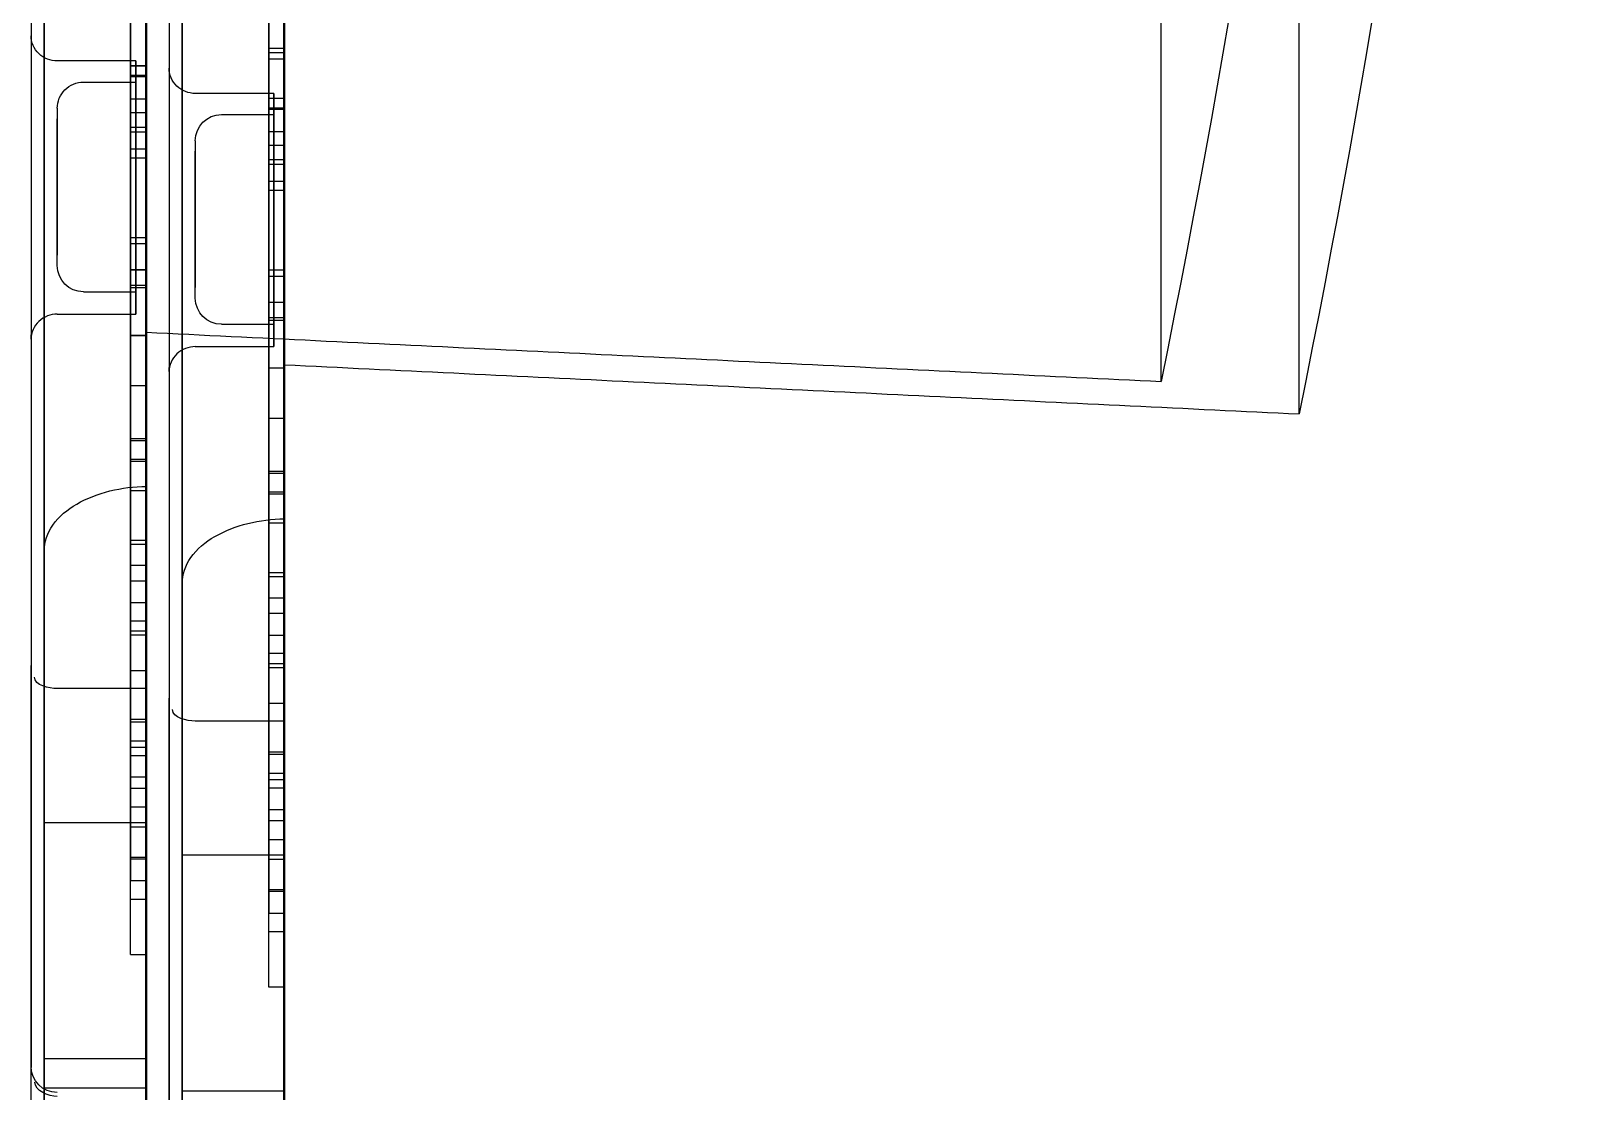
# Model space of a CAD drawing. Header units: millimetres. Extents: x -69706 to 52883, y -6882 to 68885.
# Drawn here: x 7033.7 to 7093, y 26187.5 to 26228 of the extents above; entities that cross this region are included whole.
import ezdxf

# ---------------------------------------------------------------- set-up
doc = ezdxf.new("R2010")
doc.units = ezdxf.units.MM
doc.layers.add('ac-SB', color=7, linetype='Continuous', lineweight=13)

# ---------------------------------------------------------------- blocks, each defined once
blk = doc.blocks.new('A$C15852BBE')
at = {"layer": 'ac-SB', "lineweight": -3}
for p, q in [((6135.932, 868.938), (6135.932, 1117.073)), ((6135.932, 1117.073), (6135.932, 869.011)), ((6141.199, 867.699), (6141.199, 1115.834)), ((6141.199, 1115.834), (6141.199, 867.772)), ((6139.81, 969.569), (6139.81, 1113.075)), ((6145.077, 968.33), (6145.077, 1111.836)), ((6139.81, 998.626), (6139.81, 1095.725)), ((6145.077, 997.387), (6145.077, 1094.486)), ((6135.91, 1039.693), (6135.91, 996.16)), ((6135.91, 1003.872), (6135.91, 1039.338)), ((6139.81, 998.626), (6139.81, 1039.693)), ((6140.31, 1038.472), (6140.31, 1002.995)), ((6141.177, 1038.454), (6141.177, 994.921)), ((6145.077, 997.387), (6145.077, 1038.454)), ((6141.177, 1002.633), (6141.177, 1038.099)), ((6145.577, 1037.233), (6145.577, 1001.756)), ((6145.577, 1026.074), (6145.577, 1017.04)), ((6135.91, 1022.235), (6135.91, 929.134)), ((6141.177, 1020.996), (6141.177, 927.895)), ((6135.91, 932.502), (6135.91, 1019.104)), ((6139.81, 1019.104), (6139.81, 932.502)), ((6135.91, 961.702), (6135.91, 1017.994)), ((6135.91, 1017.994), (6139.81, 1017.994)), ((6135.91, 1017.994), (6135.91, 1008.994)), ((6139.81, 1017.994), (6139.81, 961.702)), ((6139.81, 1008.994), (6139.81, 1017.994)), ((6140.31, 932.05), (6140.31, 1018.319)), ((6141.177, 1017.865), (6141.177, 1018.36)), ((6145.077, 1018.36), (6145.077, 1017.865)), ((6141.177, 931.263), (6141.177, 1017.865)), ((6145.077, 1017.865), (6141.177, 1017.865)), ((6145.077, 1017.865), (6145.077, 931.263)), ((6145.577, 930.811), (6145.577, 1017.08)), ((6141.177, 960.463), (6141.177, 1016.755)), ((6141.177, 1016.755), (6145.077, 1016.755)), ((6141.177, 1016.755), (6141.177, 1007.755)), ((6145.077, 1016.755), (6145.077, 960.463)), ((6145.077, 1007.755), (6145.077, 1016.755)), ((6135.91, 1014.021), (6135.91, 1005.137)), ((6135.91, 1014.021), (6136.51, 1014.021)), ((6136.51, 1014.021), (6136.51, 1005.137)), ((6141.177, 1012.783), (6141.777, 1012.783)), ((6141.177, 1012.782), (6141.177, 1003.898)), ((6141.777, 1012.782), (6141.777, 1003.898)), ((6135.91, 1011.916), (6135.91, 1009.153)), ((6135.91, 1011.916), (6136.51, 1011.916)), ((6136.51, 1011.916), (6136.51, 1009.153)), ((6136.51, 1011.195), (6135.91, 1011.195)), ((6135.91, 1011.195), (6135.91, 1009.153)), ((6136.51, 1009.153), (6136.51, 1011.195)), ((6135.91, 1007.243), (6135.91, 1010.378)), ((6135.91, 1010.378), (6136.51, 1010.378)), ((6135.91, 1010.378), (6135.91, 1006.423)), ((6135.91, 1008.397), (6135.91, 1010.31)), ((6135.91, 1010.31), (6136.51, 1010.31)), ((6135.91, 1010.31), (6135.91, 1003.201)), ((6136.51, 1007.243), (6136.51, 1010.378)), ((6136.51, 1010.378), (6136.51, 1006.423)), ((6136.51, 1008.392), (6136.51, 1010.31)), ((6136.51, 1010.31), (6136.51, 1003.201)), ((6141.177, 1010.678), (6141.777, 1010.678)), ((6141.177, 1010.677), (6141.177, 1007.914)), ((6141.777, 1010.677), (6141.777, 1007.914)), ((6141.777, 1009.956), (6141.177, 1009.956)), ((6141.177, 1009.956), (6141.177, 1007.914)), ((6141.777, 1007.914), (6141.777, 1009.956)), ((6135.91, 1009.153), (6136.51, 1009.153)), ((6141.177, 1006.004), (6141.177, 1009.14)), ((6141.177, 1009.14), (6141.777, 1009.14)), ((6141.177, 1009.14), (6141.177, 1005.185)), ((6141.777, 1006.004), (6141.777, 1009.14)), ((6141.777, 1009.14), (6141.777, 1005.185)), ((6135.91, 983.288), (6135.91, 1008.999)), ((6135.91, 1008.994), (6139.81, 1008.994)), ((6139.81, 952.702), (6139.81, 1008.994)), ((6141.177, 1007.158), (6141.177, 1009.071)), ((6141.177, 1009.071), (6141.777, 1009.071)), ((6141.177, 1009.071), (6141.177, 1001.962)), ((6141.777, 1007.153), (6141.777, 1009.071)), ((6141.777, 1009.071), (6141.777, 1001.962)), ((6135.91, 1006.14), (6135.91, 1008.397)), ((6135.91, 1008.397), (6136.51, 1008.397)), ((6136.51, 1006.125), (6136.51, 1008.392)), ((6141.177, 1007.914), (6141.777, 1007.914)), ((6135.91, 1005.873), (6135.91, 1007.67)), ((6136.51, 1007.67), (6135.91, 1007.67)), ((6136.51, 1005.873), (6136.51, 1007.67)), ((6141.177, 982.049), (6141.177, 1007.76)), ((6141.177, 1007.755), (6145.077, 1007.755)), ((6145.077, 951.463), (6145.077, 1007.755)), ((6136.51, 1007.244), (6135.91, 1007.244)), ((6141.177, 1004.901), (6141.177, 1007.158)), ((6141.177, 1007.158), (6141.777, 1007.158)), ((6141.777, 1004.886), (6141.777, 1007.153)), ((6136.51, 1006.423), (6135.91, 1006.423)), ((6135.91, 998.207), (6135.91, 1006.131)), ((6136.51, 998.207), (6136.51, 1006.131)), ((6141.177, 1004.635), (6141.177, 1006.431)), ((6141.777, 1006.431), (6141.177, 1006.431)), ((6141.777, 1004.635), (6141.777, 1006.431)), ((6135.91, 1006.119), (6136.51, 1006.119)), ((6135.91, 1006.118), (6136.51, 1006.118)), ((6135.91, 1005.873), (6136.51, 1005.873)), ((6141.777, 1006.005), (6141.177, 1006.005)), ((6136.51, 1005.137), (6135.91, 1005.137)), ((6135.91, 1005.056), (6135.91, 1001.776)), ((6135.91, 1005.055), (6136.51, 1005.055)), ((6136.51, 1005.056), (6136.51, 1001.776)), ((6141.777, 1005.185), (6141.177, 1005.185)), ((6141.177, 996.968), (6141.177, 1004.892)), ((6141.177, 1004.88), (6141.777, 1004.88)), ((6141.177, 1004.879), (6141.777, 1004.879)), ((6141.177, 1004.635), (6141.777, 1004.635)), ((6141.777, 996.968), (6141.777, 1004.893)), ((6135.91, 1000.594), (6135.91, 1003.877)), ((6135.91, 1003.777), (6135.91, 1003.872)), ((6135.91, 1003.872), (6139.31, 1003.872)), ((6135.91, 1000.138), (6135.91, 1003.777)), ((6136.51, 1000.594), (6136.51, 1003.877)), ((6141.777, 1003.898), (6141.177, 1003.898)), ((6141.177, 1003.817), (6141.177, 1000.537)), ((6141.177, 1003.816), (6141.777, 1003.816)), ((6141.777, 1003.817), (6141.777, 1000.537)), ((6135.91, 1003.201), (6135.91, 1001.288)), ((6135.91, 1003.201), (6136.51, 1003.201)), ((6136.51, 1003.201), (6136.51, 1001.283)), ((6140.31, 1001.746), (6140.31, 1002.995)), ((6141.177, 999.355), (6141.177, 1002.639)), ((6141.177, 1002.538), (6141.177, 1002.633)), ((6141.177, 1002.633), (6144.577, 1002.633)), ((6141.777, 999.355), (6141.777, 1002.639)), ((6141.177, 998.899), (6141.177, 1002.538)), ((6135.91, 1001.288), (6135.91, 1001.852)), ((6136.51, 1001.825), (6135.91, 1001.825)), ((6135.91, 1001.685), (6135.91, 996.329)), ((6135.91, 1001.685), (6136.51, 1001.685)), ((6135.91, 999.772), (6135.91, 1001.685)), ((6136.51, 1001.283), (6136.51, 1001.868)), ((6136.51, 1001.685), (6136.51, 996.329)), ((6136.51, 999.767), (6136.51, 1001.685)), ((6140.31, 1000.006), (6140.31, 1001.746)), ((6141.177, 1001.962), (6141.177, 1000.049)), ((6141.177, 1001.962), (6141.777, 1001.962)), ((6141.777, 1001.962), (6141.777, 1000.044)), ((6145.577, 1000.507), (6145.577, 1001.756)), ((6136.51, 1001.288), (6135.91, 1001.288)), ((6136.51, 1000.595), (6135.91, 1000.595)), ((6141.177, 1000.049), (6141.177, 1000.613)), ((6141.777, 1000.586), (6141.177, 1000.586)), ((6141.177, 1000.447), (6141.177, 995.09)), ((6141.177, 1000.447), (6141.777, 1000.447)), ((6141.177, 998.533), (6141.177, 1000.447)), ((6141.777, 1000.044), (6141.777, 1000.629)), ((6141.777, 1000.447), (6141.777, 995.09)), ((6141.777, 998.528), (6141.777, 1000.447)), ((6145.577, 998.767), (6145.577, 1000.507)), ((6135.91, 971.545), (6135.91, 1000.138)), ((6135.91, 999.772), (6136.51, 999.772)), ((6135.91, 999.204), (6135.91, 999.772)), ((6136.51, 999.195), (6136.51, 999.767)), ((6140.31, 990.545), (6140.31, 1000.006)), ((6141.777, 1000.049), (6141.177, 1000.049)), ((6135.91, 995.154), (6135.91, 999.195)), ((6135.91, 999.182), (6136.51, 999.182)), ((6136.51, 995.154), (6136.51, 999.195)), ((6141.777, 999.356), (6141.177, 999.356)), ((6141.177, 970.306), (6141.177, 998.899)), ((6141.177, 998.533), (6141.777, 998.533)), ((6141.177, 997.965), (6141.177, 998.533)), ((6141.777, 997.957), (6141.777, 998.528)), ((6145.577, 989.306), (6145.577, 998.767)), ((6135.91, 998.375), (6135.91, 996.074)), ((6135.91, 998.374), (6136.51, 998.374)), ((6136.51, 998.207), (6135.91, 998.207)), ((6135.91, 994.416), (6135.91, 997.965)), ((6136.51, 998.375), (6136.51, 996.074)), ((6136.51, 994.416), (6136.51, 997.965)), ((6141.177, 993.915), (6141.177, 997.957)), ((6141.177, 997.943), (6141.777, 997.943)), ((6141.777, 993.915), (6141.777, 997.957)), ((6141.177, 997.136), (6141.177, 994.835)), ((6141.177, 997.136), (6141.777, 997.136)), ((6141.777, 996.968), (6141.177, 996.968)), ((6141.177, 993.177), (6141.177, 996.726)), ((6141.777, 997.136), (6141.777, 994.835)), ((6141.777, 993.177), (6141.777, 996.726)), ((6135.91, 996.329), (6136.51, 996.329)), ((6135.91, 996.329), (6135.91, 994.416)), ((6135.91, 996.16), (6135.91, 990.282)), ((6135.91, 996.074), (6135.91, 992.33)), ((6136.51, 996.329), (6136.51, 994.416)), ((6136.51, 996.074), (6136.51, 992.33)), ((6135.91, 990.595), (6135.91, 995.22)), ((6135.91, 995.214), (6136.51, 995.214)), ((6135.91, 995.141), (6136.51, 995.141)), ((6136.51, 990.595), (6136.51, 995.22)), ((6141.177, 995.09), (6141.777, 995.09)), ((6141.177, 995.09), (6141.177, 993.177)), ((6141.177, 994.921), (6141.177, 989.043)), ((6141.777, 995.09), (6141.777, 993.177)), ((6136.51, 994.416), (6135.91, 994.416)), ((6135.91, 994.353), (6135.91, 992.335)), ((6135.91, 994.353), (6136.51, 994.353)), ((6136.51, 994.353), (6136.51, 992.335)), ((6141.177, 994.835), (6141.177, 991.092)), ((6141.777, 994.835), (6141.777, 991.092)), ((6135.91, 990.417), (6135.91, 993.966)), ((6136.51, 990.417), (6136.51, 993.966)), ((6141.177, 989.356), (6141.177, 993.981)), ((6141.177, 993.975), (6141.777, 993.975)), ((6141.177, 993.902), (6141.777, 993.902)), ((6141.777, 989.356), (6141.777, 993.981)), ((6141.777, 993.177), (6141.177, 993.177)), ((6141.177, 993.114), (6141.177, 991.096)), ((6141.177, 993.114), (6141.777, 993.114)), ((6141.777, 993.114), (6141.777, 991.096)), ((6141.177, 989.178), (6141.177, 992.727)), ((6141.777, 989.178), (6141.777, 992.727)), ((6097.192, 992.158), (6097.19, 864.093)), ((6135.91, 992.335), (6135.91, 988.591)), ((6135.91, 992.33), (6135.91, 990.417)), ((6135.91, 992.33), (6136.51, 992.33)), ((6136.51, 992.335), (6136.51, 988.591)), ((6136.51, 992.33), (6136.51, 990.417)), ((6102.459, 990.919), (6102.457, 862.854)), ((6141.177, 991.096), (6141.177, 987.352)), ((6141.177, 991.092), (6141.177, 989.178)), ((6141.177, 991.092), (6141.777, 991.092)), ((6141.777, 991.096), (6141.777, 987.352)), ((6141.777, 991.092), (6141.777, 989.178)), ((6135.91, 986.678), (6135.91, 990.595)), ((6135.91, 990.417), (6136.51, 990.417)), ((6135.91, 990.412), (6136.51, 990.412)), ((6135.91, 988.499), (6135.91, 990.412)), ((6135.91, 990.412), (6135.91, 983.298)), ((6135.91, 990.282), (6135.91, 970.08)), ((6136.51, 986.678), (6136.51, 990.595)), ((6136.51, 990.412), (6136.51, 983.303)), ((6136.51, 988.494), (6136.51, 990.412)), ((6140.31, 990.545), (6140.31, 990.384)), ((6140.31, 979.093), (6140.31, 990.384)), ((6136.31, 989.385), (6136.31, 989.591)), ((6136.31, 989.591), (6136.31, 979.936)), ((6139.31, 989.591), (6136.31, 989.591)), ((6136.31, 980.713), (6136.31, 989.385)), ((6141.177, 985.439), (6141.177, 989.356)), ((6141.177, 989.178), (6141.777, 989.178)), ((6141.177, 989.173), (6141.777, 989.173)), ((6141.177, 987.26), (6141.177, 989.173)), ((6141.177, 989.173), (6141.177, 982.059)), ((6141.177, 989.043), (6141.177, 968.841)), ((6141.777, 985.439), (6141.777, 989.356)), ((6141.777, 989.173), (6141.777, 982.064)), ((6141.777, 987.255), (6141.777, 989.173)), ((6145.577, 989.306), (6145.577, 989.145)), ((6145.577, 977.854), (6145.577, 989.145)), ((6135.91, 988.591), (6135.91, 986.678)), ((6135.91, 988.591), (6136.51, 988.591)), ((6135.91, 988.499), (6136.51, 988.499)), ((6135.91, 987.93), (6135.91, 988.499)), ((6138.31, 988.74), (6136.31, 988.74)), ((6136.31, 988.74), (6136.31, 981.276)), ((6136.51, 988.591), (6136.51, 986.678)), ((6136.51, 987.915), (6136.51, 988.494)), ((6141.577, 988.146), (6141.577, 988.352)), ((6141.577, 988.352), (6141.577, 978.697)), ((6144.577, 988.352), (6141.577, 988.352)), ((6135.91, 980.11), (6135.91, 987.926)), ((6135.91, 987.914), (6136.51, 987.914)), ((6135.91, 987.907), (6136.51, 987.907)), ((6136.31, 980.74), (6136.31, 988.204)), ((6136.51, 980.11), (6136.51, 987.926)), ((6141.577, 979.474), (6141.577, 988.146)), ((6139.31, 987.74), (6139.31, 982.142)), ((6139.31, 981.74), (6139.31, 987.338)), ((6141.177, 987.352), (6141.177, 985.439)), ((6141.177, 987.352), (6141.777, 987.352)), ((6141.177, 987.26), (6141.777, 987.26)), ((6141.177, 986.691), (6141.177, 987.26)), ((6143.577, 987.501), (6141.577, 987.501)), ((6141.577, 987.501), (6141.577, 980.037)), ((6141.777, 987.352), (6141.777, 985.439)), ((6141.777, 986.676), (6141.777, 987.255)), ((6135.91, 986.914), (6135.91, 983.635)), ((6135.91, 986.913), (6136.51, 986.913)), ((6135.91, 986.678), (6136.51, 986.678)), ((6136.51, 986.914), (6136.51, 983.635)), ((6141.177, 978.871), (6141.177, 986.687)), ((6141.177, 986.675), (6141.777, 986.675)), ((6141.177, 986.668), (6141.777, 986.668)), ((6141.577, 979.501), (6141.577, 986.965)), ((6141.777, 978.871), (6141.777, 986.687)), ((6144.577, 986.501), (6144.577, 980.903)), ((6144.577, 980.501), (6144.577, 986.099)), ((6135.91, 982.452), (6135.91, 985.736)), ((6136.51, 982.452), (6136.51, 985.736)), ((6141.177, 985.675), (6141.177, 982.396)), ((6141.177, 985.674), (6141.777, 985.674)), ((6141.177, 985.439), (6141.777, 985.439)), ((6141.777, 985.675), (6141.777, 982.396)), ((6141.177, 981.213), (6141.177, 984.497)), ((6141.777, 981.213), (6141.777, 984.497)), ((6135.91, 981.385), (6135.91, 983.646)), ((6136.51, 983.63), (6135.91, 983.63)), ((6136.51, 981.385), (6136.51, 983.653)), ((6135.91, 983.303), (6135.91, 981.39)), ((6135.91, 983.298), (6136.51, 983.298)), ((6135.91, 983.283), (6135.91, 981.369)), ((6136.51, 983.303), (6136.51, 981.385)), ((6135.91, 976.574), (6135.91, 982.646)), ((6135.91, 982.645), (6136.51, 982.645)), ((6136.51, 982.453), (6135.91, 982.453)), ((6136.51, 976.574), (6136.51, 982.646)), ((6141.177, 980.146), (6141.177, 982.408)), ((6141.777, 980.146), (6141.777, 982.414)), ((6135.91, 981.914), (6135.91, 980.117)), ((6135.91, 981.914), (6136.51, 981.914)), ((6136.51, 981.914), (6136.51, 980.117)), ((6141.777, 982.391), (6141.177, 982.391)), ((6141.177, 982.064), (6141.177, 980.151)), ((6141.177, 982.059), (6141.777, 982.059)), ((6141.177, 982.044), (6141.177, 980.13)), ((6141.777, 982.064), (6141.777, 980.146)), ((6136.51, 981.385), (6135.91, 981.385)), ((6135.91, 969.743), (6135.91, 981.375)), ((6141.177, 975.335), (6141.177, 981.407)), ((6141.177, 981.406), (6141.777, 981.406)), ((6141.777, 975.335), (6141.777, 981.407)), ((6138.31, 980.74), (6136.31, 980.74)), ((6136.31, 980.092), (6136.31, 980.713)), ((6141.777, 981.215), (6141.177, 981.215)), ((6141.177, 980.675), (6141.177, 978.878)), ((6141.177, 980.675), (6141.777, 980.675)), ((6141.777, 980.675), (6141.777, 978.878)), ((6135.91, 980.545), (6135.91, 978.22)), ((6135.91, 980.544), (6136.51, 980.544)), ((6135.91, 980.492), (6136.51, 980.492)), ((6135.91, 980.488), (6135.91, 975.115)), ((6136.51, 980.117), (6135.91, 980.117)), ((6136.51, 980.111), (6135.91, 980.111)), ((6136.31, 979.936), (6136.31, 980.092)), ((6136.51, 980.545), (6136.51, 978.22)), ((6136.51, 980.488), (6136.51, 975.115)), ((6141.777, 980.146), (6141.177, 980.146)), ((6141.177, 968.504), (6141.177, 980.136)), ((6136.31, 979.936), (6139.31, 979.936)), ((6143.577, 979.501), (6141.577, 979.501)), ((6141.577, 978.854), (6141.577, 979.474)), ((6140.31, 979.093), (6140.31, 978.971)), ((6140.31, 971.648), (6140.31, 978.971)), ((6141.177, 979.306), (6141.177, 976.981)), ((6141.177, 979.305), (6141.777, 979.305)), ((6141.177, 979.253), (6141.777, 979.253)), ((6141.177, 979.249), (6141.177, 973.876)), ((6141.777, 978.878), (6141.177, 978.878)), ((6141.777, 978.873), (6141.177, 978.873)), ((6141.577, 978.697), (6141.577, 978.854)), ((6141.777, 979.306), (6141.777, 976.981)), ((6141.777, 979.249), (6141.777, 973.876)), ((6136.51, 978.619), (6135.91, 978.619)), ((6135.91, 978.389), (6136.51, 978.389)), ((6135.91, 975.898), (6135.91, 978.387)), ((6136.51, 975.898), (6136.51, 978.387)), ((6141.577, 978.697), (6144.577, 978.697)), ((6136.51, 978.213), (6135.91, 978.213)), ((6145.577, 977.854), (6145.577, 977.732)), ((6145.577, 970.409), (6145.577, 977.732))]:
    blk.add_line(p, q, dxfattribs=at)
at = {"layer": 'ac-SB', "lineweight": -3, "extrusion": (0, 0, -1)}
for centre, major_axis, ratio, start_param, end_param in [((6144.577, 1017.04), (0.707, 0.707), 1, -0.785398, 0.785398), ((6137.398, 983.359), (26.709, 132.676), 0.304067, 3.537759, 4.717496), ((6142.665, 982.12), (26.709, 132.676), 0.304067, 3.537759, 4.717496), ((6138.31, 987.74), (0.707, 0.707), 1, -0.785398, 0.785398), ((6143.577, 986.501), (0.707, 0.707), 1, -0.785398, 0.785398), ((6138.31, 981.74), (0.707, 0.707), 1, 0.785398, 2.356194), ((6143.577, 980.501), (-0.707, 0.707), 1, 2.356194, 3.926991)]:
    blk.add_ellipse(centre, major_axis=major_axis, ratio=ratio, start_param=start_param, end_param=end_param, dxfattribs=at)
at = {"layer": 'ac-SB', "lineweight": -3}
for points in [[(6144.577, 1018.193), (6144.916, 1018.193), (6145.433, 1017.984), (6145.433, 1017.645)], [(6139.31, 1003.872), (6139.634, 1003.872), (6140.176, 1003.757), (6140.176, 1003.433)], [(6144.577, 1002.633), (6144.901, 1002.633), (6145.443, 1002.518), (6145.443, 1002.195)]]:
    blk.add_open_spline(points, degree=3, dxfattribs=at)
for points, knots in [([(6139.81, 998.626), (6139.81, 998.28), (6139.526, 997.523), (6138.557, 996.75), (6137.303, 996.28), (6136.381, 996.167), (6135.914, 996.159)], [0, 0, 0, 0, 0.20722, 0.449643, 0.720921, 1, 1, 1, 1]), ([(6145.077, 997.387), (6145.077, 997.041), (6144.793, 996.284), (6143.824, 995.512), (6142.57, 995.041), (6141.648, 994.928), (6141.181, 994.92)], [0, 0, 0, 0, 0.20722, 0.449643, 0.720921, 1, 1, 1, 1]), ([(6135.91, 990.282), (6131.605, 990.493), (6122.998, 990.91), (6110.092, 991.535), (6101.49, 991.952), (6097.191, 992.158)], [0, 0, 0, 0, 0.333558, 0.66688, 1, 1, 1, 1]), ([(6141.177, 989.043), (6136.872, 989.254), (6128.265, 989.671), (6115.359, 990.296), (6106.757, 990.713), (6102.458, 990.919)], [0, 0, 0, 0, 0.333558, 0.66688, 1, 1, 1, 1]), ([(6139.31, 989.591), (6139.562, 989.591), (6140.084, 989.782), (6140.31, 990.299), (6140.31, 990.545)], [0, 0, 0, 0, 0.505738, 1, 1, 1, 1]), ([(6144.577, 988.352), (6144.829, 988.352), (6145.351, 988.544), (6145.577, 989.06), (6145.577, 989.306)], [0, 0, 0, 0, 0.505738, 1, 1, 1, 1]), ([(6139.31, 979.936), (6139.563, 979.936), (6140.087, 979.74), (6140.31, 979.22), (6140.31, 978.971)], [0, 0, 0, 0, 0.50358, 1, 1, 1, 1]), ([(6144.577, 978.697), (6144.83, 978.697), (6145.354, 978.501), (6145.577, 977.981), (6145.577, 977.732)], [0, 0, 0, 0, 0.50358, 1, 1, 1, 1])]:
    blk.add_open_spline(points, degree=3, knots=knots, dxfattribs=at)

msp = doc.modelspace()

# ---------------------------------------------------------------- block references
at = {"layer": 'ac-SB', "rotation": 180}
msp.add_blockref('A$C15852BBE', (13179.315, 27205.514), dxfattribs=at)

doc.saveas('drawing.dxf')
